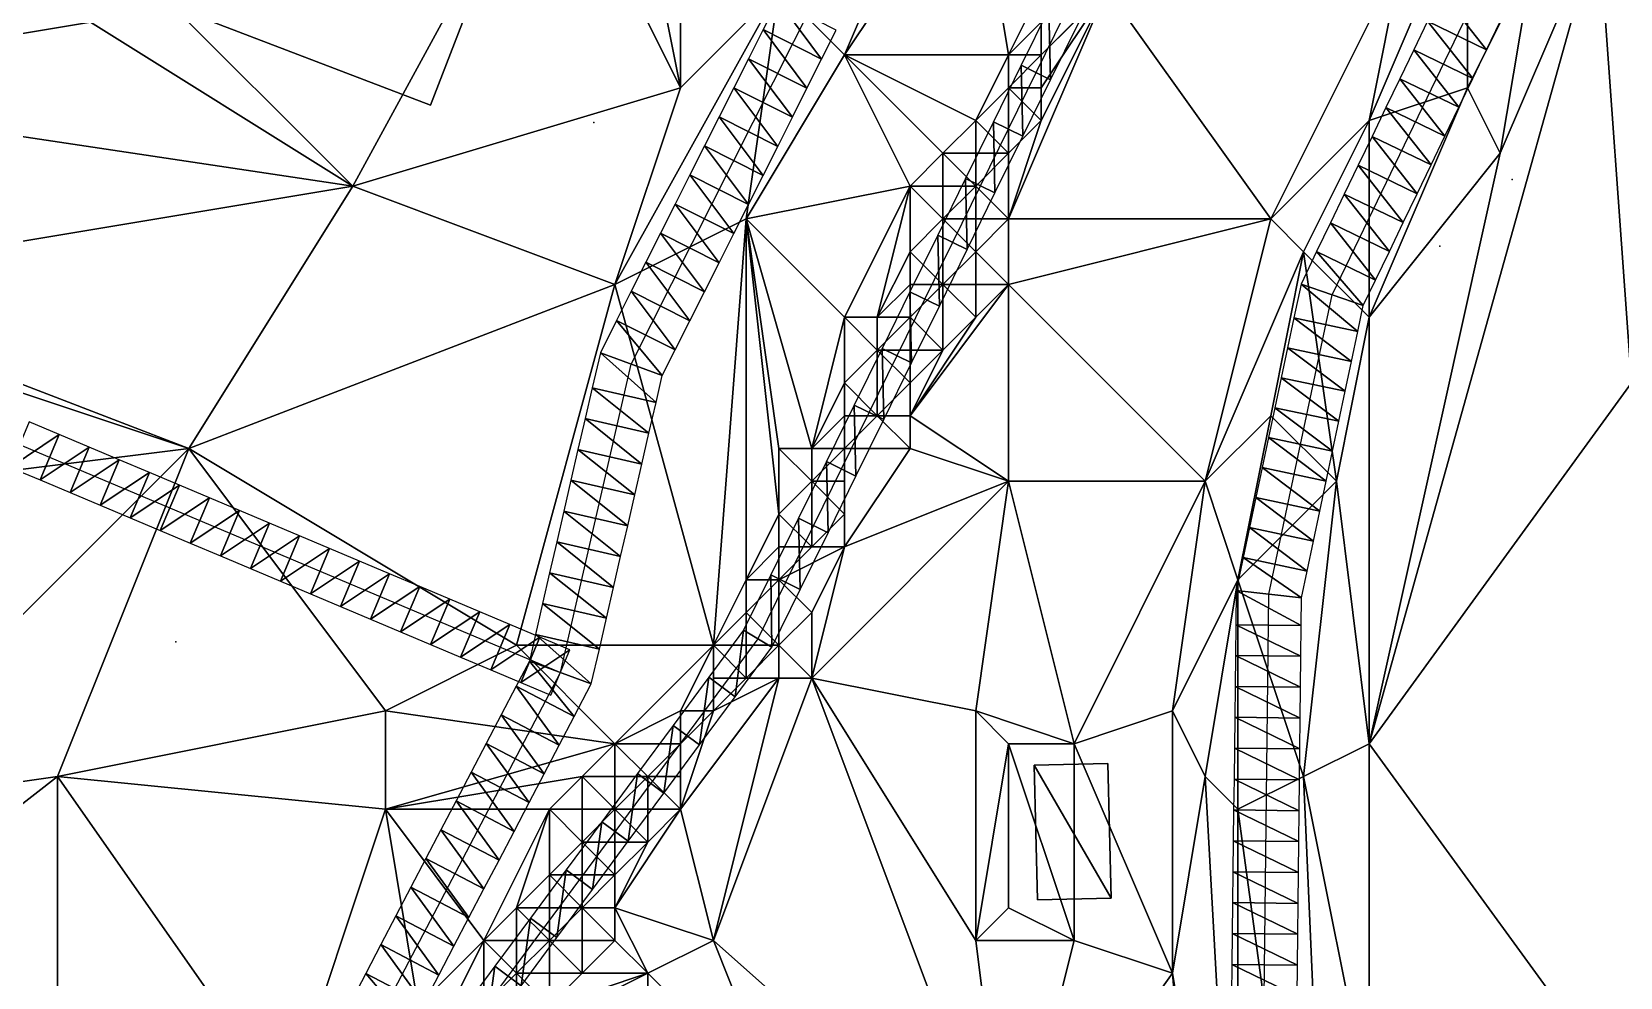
# Model space of a CAD drawing. Header units: metres. Extents: x -1103 to 901, y -902 to 905.
# Drawn here: x -909.6 to -812.7, y -660.2 to -602.6 of the extents above; entities that cross this region are included whole.
import ezdxf

# ---------------------------------------------------------------- set-up
doc = ezdxf.new("R2010")
doc.units = ezdxf.units.M
for name, color, linetype in [('OSM_BUILDING_FOOTPRINTS', 7, 'CONTINUOUS'), ('OSM_BUILDING_ROOFS', 1, 'CONTINUOUS'), ('OSM_BUILDING_WALLS', 8, 'CONTINUOUS'), ('OSM_ROAD_AXES', 2, 'CONTINUOUS'), ('OSM_ROAD_SURFACE', 9, 'CONTINUOUS'), ('OSM_TERRAIN', 3, 'CONTINUOUS'), ('OSM_TREES', 3, 'CONTINUOUS'), ('OSM_WATER_SURFACE', 5, 'CONTINUOUS'), ('OSM_WATERWAYS', 5, 'CONTINUOUS')]:
    doc.layers.add(name, color=color, linetype=linetype)

msp = doc.modelspace()

# ---------------------------------------------------------------- linework, layer by layer
at = {"layer": 'OSM_BUILDING_FOOTPRINTS'}
for points in [[(-895.308, -582.949, 11.866), (-878.429, -589.396, 11.866), (-885.26, -607.058, 11.866), (-902.139, -600.611, 11.866), (-895.308, -582.949, 11.866)], [(-843.941, -647.201, 8.59), (-843.742, -655.418, 8.59), (-848.23, -655.529, 8.59), (-848.429, -647.312, 8.59), (-843.941, -647.201, 8.59)]]:
    msp.add_polyline3d(points, close=True, dxfattribs=at)
at = {"layer": 'OSM_BUILDING_ROOFS'}
for points in [[(-878.429, -589.396, 21.866), (-902.139, -600.611, 21.866), (-885.26, -607.058, 21.866)], [(-843.742, -655.418, 18.59), (-843.941, -647.201, 18.59), (-848.429, -647.312, 18.59)], [(-843.742, -655.418, 18.59), (-848.429, -647.312, 18.59), (-848.23, -655.529, 18.59)]]:
    msp.add_3dface(points, dxfattribs=at)
at = {"layer": 'OSM_BUILDING_WALLS'}
for points in [[(-885.26, -607.058, 11.866), (-878.429, -589.396, 11.866), (-878.429, -589.396, 21.866)], [(-885.26, -607.058, 11.866), (-878.429, -589.396, 21.866), (-885.26, -607.058, 21.866)], [(-902.139, -600.611, 11.866), (-885.26, -607.058, 11.866), (-885.26, -607.058, 21.866)], [(-902.139, -600.611, 11.866), (-885.26, -607.058, 21.866), (-902.139, -600.611, 21.866)], [(-843.941, -647.201, 8.59), (-848.429, -647.312, 8.59), (-848.429, -647.312, 18.59)], [(-843.941, -647.201, 8.59), (-848.429, -647.312, 18.59), (-843.941, -647.201, 18.59)], [(-843.742, -655.418, 8.59), (-843.941, -647.201, 8.59), (-843.941, -647.201, 18.59)], [(-843.742, -655.418, 8.59), (-843.941, -647.201, 18.59), (-843.742, -655.418, 18.59)], [(-848.429, -647.312, 8.59), (-848.23, -655.529, 8.59), (-848.23, -655.529, 18.59)], [(-848.429, -647.312, 8.59), (-848.23, -655.529, 18.59), (-848.429, -647.312, 18.59)], [(-848.23, -655.529, 8.59), (-843.742, -655.418, 8.59), (-843.742, -655.418, 18.59)], [(-848.23, -655.529, 8.59), (-843.742, -655.418, 18.59), (-848.23, -655.529, 18.59)]]:
    msp.add_3dface(points, dxfattribs=at)
at = {"layer": 'OSM_ROAD_AXES'}
for points in [[(-948.427, -865.939, 8.473), (-922.021, -833.325, 8.829), (-893.47, -795.625, 6.975), (-880.526, -775.597, 7.109), (-873.64, -762.569, 7.6), (-868.899, -750.858, 7.93), (-868.49, -741.004, 7.928), (-870.855, -731.648, 7.959), (-876.637, -717.946, 7.888), (-882.285, -704.919, 8.307), (-889.36, -689.127, 10.197), (-889.769, -675.966, 11.913), (-888.354, -662.684, 13.155), (-877.334, -641.661, 13.81), (-873.013, -622.861, 13.837), (-834.58, -546.631, 13.143), (-802.316, -471.628, 12.716), (-790.224, -446.336, 12.431), (-777.866, -420.469, 10.624), (-763.619, -389.116, 12.794)], [(-819.589, -746.046, 6.451), (-829.515, -734.667, 7.441), (-829.515, -724.36, 7.536), (-830.333, -713.898, 7.67), (-833.373, -683.121, 8.036), (-834.413, -663.248, 8.161), (-834.115, -636.883, 8.64), (-830.257, -618.625, 8.452), (-818.397, -594.029, 7.624)], [(-965.255, -603.321, 12.366), (-932.304, -618.505, 11.547), (-877.334, -641.661, 13.81)]]:
    msp.add_polyline3d(points, dxfattribs=at)
at = {"layer": 'OSM_ROAD_SURFACE'}
for points in [[(-861.395, -604.26, 13.476), (-864.073, -600.687, 13.576), (-864.967, -602.46, 13.611)], [(-861.395, -604.26, 13.476), (-860.501, -602.488, 13.454), (-864.073, -600.687, 13.576)], [(-820.831, -603.682, 7.771), (-823.587, -600.188, 7.889), (-824.434, -601.944, 7.919)], [(-820.831, -603.682, 7.771), (-819.984, -601.925, 7.73), (-823.587, -600.188, 7.889)], [(-862.289, -606.033, 13.527), (-864.967, -602.46, 13.611), (-865.861, -604.232, 13.645)], [(-862.289, -606.033, 13.527), (-861.395, -604.26, 13.476), (-864.967, -602.46, 13.611)], [(-821.679, -605.439, 7.807), (-824.434, -601.944, 7.919), (-825.282, -603.701, 7.948)], [(-821.679, -605.439, 7.807), (-820.831, -603.682, 7.771), (-824.434, -601.944, 7.919)], [(-863.183, -607.806, 13.578), (-865.861, -604.232, 13.645), (-866.755, -606.005, 13.679)], [(-863.183, -607.806, 13.578), (-862.289, -606.033, 13.527), (-865.861, -604.232, 13.645)], [(-822.526, -607.196, 7.884), (-825.282, -603.701, 7.948), (-826.129, -605.458, 7.978)], [(-822.526, -607.196, 7.884), (-821.679, -605.439, 7.807), (-825.282, -603.701, 7.948)], [(-823.373, -608.952, 7.964), (-826.129, -605.458, 7.978), (-826.976, -607.215, 8.008)], [(-823.373, -608.952, 7.964), (-822.526, -607.196, 7.884), (-826.129, -605.458, 7.978)], [(-864.077, -609.579, 13.629), (-866.755, -606.005, 13.679), (-867.648, -607.778, 13.713)], [(-864.077, -609.579, 13.629), (-863.183, -607.806, 13.578), (-866.755, -606.005, 13.679)], [(-824.22, -610.709, 8.045), (-826.976, -607.215, 8.008), (-827.823, -608.972, 8.073)], [(-824.22, -610.709, 8.045), (-823.373, -608.952, 7.964), (-826.976, -607.215, 8.008)], [(-864.97, -611.352, 13.679), (-867.648, -607.778, 13.713), (-868.542, -609.551, 13.747)], [(-864.97, -611.352, 13.679), (-864.077, -609.579, 13.629), (-867.648, -607.778, 13.713)], [(-825.067, -612.466, 8.125), (-827.823, -608.972, 8.073), (-828.67, -610.729, 8.169)], [(-825.067, -612.466, 8.125), (-824.22, -610.709, 8.045), (-827.823, -608.972, 8.073)], [(-865.864, -613.124, 13.73), (-868.542, -609.551, 13.747), (-869.436, -611.324, 13.781)], [(-865.864, -613.124, 13.73), (-864.97, -611.352, 13.679), (-868.542, -609.551, 13.747)], [(-866.758, -614.897, 13.758), (-869.436, -611.324, 13.781), (-870.33, -613.096, 13.815)], [(-866.758, -614.897, 13.758), (-865.864, -613.124, 13.73), (-869.436, -611.324, 13.781)], [(-825.914, -614.223, 8.206), (-828.67, -610.729, 8.169), (-829.517, -612.485, 8.269)], [(-825.914, -614.223, 8.206), (-825.067, -612.466, 8.125), (-828.67, -610.729, 8.169)], [(-867.652, -616.67, 13.775), (-870.33, -613.096, 13.815), (-871.223, -614.869, 13.849)], [(-867.652, -616.67, 13.775), (-866.758, -614.897, 13.758), (-870.33, -613.096, 13.815)], [(-826.762, -615.98, 8.286), (-829.517, -612.485, 8.269), (-830.365, -614.242, 8.37)], [(-826.762, -615.98, 8.286), (-825.914, -614.223, 8.206), (-829.517, -612.485, 8.269)], [(-827.609, -617.736, 8.366), (-830.365, -614.242, 8.37), (-831.212, -615.999, 8.471)], [(-827.609, -617.736, 8.366), (-826.762, -615.98, 8.286), (-830.365, -614.242, 8.37)], [(-868.545, -618.443, 13.793), (-871.223, -614.869, 13.849), (-872.117, -616.642, 13.883)], [(-868.545, -618.443, 13.793), (-867.652, -616.67, 13.775), (-871.223, -614.869, 13.849)], [(-828.366, -619.275, 8.446), (-831.212, -615.999, 8.471), (-832.148, -617.974, 8.555)], [(-828.366, -619.275, 8.446), (-827.609, -617.736, 8.366), (-831.212, -615.999, 8.471)], [(-869.439, -620.216, 13.81), (-872.117, -616.642, 13.883), (-873.011, -618.415, 13.906)], [(-869.439, -620.216, 13.81), (-868.545, -618.443, 13.793), (-872.117, -616.642, 13.883)], [(-828.686, -620.864, 8.494), (-832.148, -617.974, 8.555), (-832.6, -620.037, 8.616)], [(-828.686, -620.864, 8.494), (-828.366, -619.275, 8.446), (-832.148, -617.974, 8.555)], [(-870.333, -621.988, 13.828), (-873.011, -618.415, 13.906), (-873.905, -620.188, 13.914)], [(-870.333, -621.988, 13.828), (-869.439, -620.216, 13.81), (-873.011, -618.415, 13.906)], [(-829.072, -622.69, 8.544), (-832.6, -620.037, 8.616), (-832.986, -621.863, 8.669)], [(-829.072, -622.69, 8.544), (-828.686, -620.864, 8.494), (-832.6, -620.037, 8.616)], [(-871.133, -623.543, 13.844), (-873.905, -620.188, 13.914), (-874.893, -622.178, 13.907)], [(-871.133, -623.543, 13.844), (-870.333, -621.988, 13.828), (-873.905, -620.188, 13.914)], [(-829.458, -624.515, 8.594), (-832.986, -621.863, 8.669), (-833.371, -623.689, 8.722)], [(-829.458, -624.515, 8.594), (-829.072, -622.69, 8.544), (-832.986, -621.863, 8.669)], [(-871.496, -625.189, 13.848), (-874.893, -622.178, 13.907), (-875.394, -624.293, 13.894)], [(-871.496, -625.189, 13.848), (-871.133, -623.543, 13.844), (-874.893, -622.178, 13.907)], [(-829.844, -626.341, 8.644), (-833.371, -623.689, 8.722), (-833.757, -625.514, 8.775)], [(-829.844, -626.341, 8.644), (-829.458, -624.515, 8.594), (-833.371, -623.689, 8.722)], [(-871.928, -627.069, 13.847), (-875.394, -624.293, 13.894), (-875.826, -626.173, 13.883)], [(-871.928, -627.069, 13.847), (-871.496, -625.189, 13.848), (-875.394, -624.293, 13.894)], [(-830.229, -628.167, 8.694), (-833.757, -625.514, 8.775), (-834.143, -627.34, 8.79)], [(-830.229, -628.167, 8.694), (-829.844, -626.341, 8.644), (-833.757, -625.514, 8.775)], [(-910.898, -629.15, 11.872), (-907.901, -627.157, 12.157), (-909.734, -626.385, 12.081)], [(-872.36, -628.949, 13.836), (-875.826, -626.173, 13.883), (-876.258, -628.053, 13.872)], [(-872.36, -628.949, 13.836), (-871.928, -627.069, 13.847), (-875.826, -626.173, 13.883)], [(-910.898, -629.15, 11.872), (-909.066, -629.921, 11.994), (-907.901, -627.157, 12.157)], [(-909.066, -629.921, 11.994), (-906.069, -627.929, 12.233), (-907.901, -627.157, 12.157)], [(-830.615, -629.993, 8.732), (-834.143, -627.34, 8.79), (-834.529, -629.166, 8.787)], [(-830.615, -629.993, 8.732), (-830.229, -628.167, 8.694), (-834.143, -627.34, 8.79)], [(-909.066, -629.921, 11.994), (-907.234, -630.693, 12.129), (-906.069, -627.929, 12.233)], [(-907.234, -630.693, 12.129), (-904.237, -628.7, 12.319), (-906.069, -627.929, 12.233)], [(-907.234, -630.693, 12.129), (-905.401, -631.465, 12.265), (-904.237, -628.7, 12.319)], [(-905.401, -631.465, 12.265), (-902.404, -629.472, 12.454), (-904.237, -628.7, 12.319)], [(-872.792, -630.829, 13.825), (-876.258, -628.053, 13.872), (-876.69, -629.933, 13.861)], [(-872.792, -630.829, 13.825), (-872.36, -628.949, 13.836), (-876.258, -628.053, 13.872)], [(-905.401, -631.465, 12.265), (-903.569, -632.237, 12.392), (-902.404, -629.472, 12.454)], [(-903.569, -632.237, 12.392), (-900.572, -630.244, 12.581), (-902.404, -629.472, 12.454)], [(-831.001, -631.819, 8.712), (-834.529, -629.166, 8.787), (-834.914, -630.992, 8.784)], [(-831.001, -631.819, 8.712), (-830.615, -629.993, 8.732), (-834.529, -629.166, 8.787)], [(-903.569, -632.237, 12.392), (-901.737, -633.009, 12.507), (-900.572, -630.244, 12.581)], [(-901.737, -633.009, 12.507), (-898.74, -631.016, 12.758), (-900.572, -630.244, 12.581)], [(-873.224, -632.709, 13.814), (-876.69, -629.933, 13.861), (-877.123, -631.813, 13.85)], [(-873.224, -632.709, 13.814), (-872.792, -630.829, 13.825), (-876.69, -629.933, 13.861)], [(-901.737, -633.009, 12.507), (-899.904, -633.781, 12.684), (-898.74, -631.016, 12.758)], [(-899.904, -633.781, 12.684), (-896.908, -631.788, 12.916), (-898.74, -631.016, 12.758)], [(-831.386, -633.645, 8.679), (-834.914, -630.992, 8.784), (-835.3, -632.818, 8.781)], [(-831.386, -633.645, 8.679), (-831.001, -631.819, 8.712), (-834.914, -630.992, 8.784)], [(-899.904, -633.781, 12.684), (-898.072, -634.553, 12.86), (-896.908, -631.788, 12.916)], [(-898.072, -634.553, 12.86), (-895.075, -632.56, 13.006), (-896.908, -631.788, 12.916)], [(-898.072, -634.553, 12.86), (-896.24, -635.325, 13.037), (-895.075, -632.56, 13.006)], [(-896.24, -635.325, 13.037), (-893.243, -633.332, 13.095), (-895.075, -632.56, 13.006)], [(-873.656, -634.589, 13.803), (-877.123, -631.813, 13.85), (-877.555, -633.693, 13.839)], [(-873.656, -634.589, 13.803), (-873.224, -632.709, 13.814), (-877.123, -631.813, 13.85)], [(-896.24, -635.325, 13.037), (-894.408, -636.097, 13.213), (-893.243, -633.332, 13.095)], [(-894.408, -636.097, 13.213), (-891.411, -634.104, 13.184), (-893.243, -633.332, 13.095)], [(-831.772, -635.471, 8.646), (-835.3, -632.818, 8.781), (-835.686, -634.644, 8.778)], [(-831.772, -635.471, 8.646), (-831.386, -633.645, 8.679), (-835.3, -632.818, 8.781)], [(-894.408, -636.097, 13.213), (-892.575, -636.868, 13.336), (-891.411, -634.104, 13.184)], [(-892.575, -636.868, 13.336), (-889.578, -634.876, 13.273), (-891.411, -634.104, 13.184)], [(-874.089, -636.469, 13.792), (-877.555, -633.693, 13.839), (-877.987, -635.573, 13.828)], [(-874.089, -636.469, 13.792), (-873.656, -634.589, 13.803), (-877.555, -633.693, 13.839)], [(-892.575, -636.868, 13.336), (-890.743, -637.64, 13.425), (-889.578, -634.876, 13.273)], [(-890.743, -637.64, 13.425), (-887.746, -635.647, 13.363), (-889.578, -634.876, 13.273)], [(-874.521, -638.349, 13.781), (-877.987, -635.573, 13.828), (-878.419, -637.453, 13.817)], [(-874.521, -638.349, 13.781), (-874.089, -636.469, 13.792), (-877.987, -635.573, 13.828)], [(-832.127, -637.101, 8.617), (-835.686, -634.644, 8.778), (-836.103, -636.665, 8.776)], [(-832.127, -637.101, 8.617), (-831.772, -635.471, 8.646), (-835.686, -634.644, 8.778)], [(-890.743, -637.64, 13.425), (-888.911, -638.412, 13.514), (-887.746, -635.647, 13.363)], [(-888.911, -638.412, 13.514), (-885.914, -636.419, 13.454), (-887.746, -635.647, 13.363)], [(-888.911, -638.412, 13.514), (-887.078, -639.184, 13.603), (-885.914, -636.419, 13.454)], [(-887.078, -639.184, 13.603), (-884.081, -637.191, 13.561), (-885.914, -636.419, 13.454)], [(-887.078, -639.184, 13.603), (-885.246, -639.956, 13.693), (-884.081, -637.191, 13.561)], [(-885.246, -639.956, 13.693), (-882.249, -637.963, 13.668), (-884.081, -637.191, 13.561)], [(-874.953, -640.229, 13.781), (-878.419, -637.453, 13.817), (-878.851, -639.333, 13.806)], [(-874.953, -640.229, 13.781), (-874.521, -638.349, 13.781), (-878.419, -637.453, 13.817)], [(-832.136, -638.789, 8.575), (-836.103, -636.665, 8.776), (-836.136, -638.744, 8.719)], [(-832.136, -638.789, 8.575), (-832.127, -637.101, 8.617), (-836.103, -636.665, 8.776)], [(-885.246, -639.956, 13.693), (-883.414, -640.728, 13.782), (-882.249, -637.963, 13.668)], [(-883.414, -640.728, 13.782), (-880.417, -638.735, 13.775), (-882.249, -637.963, 13.668)], [(-883.414, -640.728, 13.782), (-881.581, -641.5, 13.847), (-880.417, -638.735, 13.775)], [(-881.581, -641.5, 13.847), (-878.584, -639.507, 13.803), (-880.417, -638.735, 13.775)], [(-875.46, -642.358, 13.875), (-878.851, -639.333, 13.806), (-879.209, -640.964, 13.842)], [(-875.46, -642.358, 13.875), (-874.953, -640.229, 13.781), (-878.851, -639.333, 13.806)], [(-832.157, -640.672, 8.528), (-836.136, -638.744, 8.719), (-836.157, -640.627, 8.665)], [(-832.157, -640.672, 8.528), (-832.136, -638.789, 8.575), (-836.136, -638.744, 8.719)], [(-881.581, -641.5, 13.847), (-879.749, -642.272, 13.879), (-878.584, -639.507, 13.803)], [(-879.749, -642.272, 13.879), (-876.752, -640.279, 13.797), (-878.584, -639.507, 13.803)], [(-879.749, -642.272, 13.879), (-877.917, -643.043, 13.911), (-876.752, -640.279, 13.797)], [(-876.481, -644.342, 13.957), (-879.209, -640.964, 13.842), (-880.024, -642.485, 13.884)], [(-876.481, -644.342, 13.957), (-875.46, -642.358, 13.875), (-879.209, -640.964, 13.842)], [(-832.179, -642.555, 8.482), (-836.157, -640.627, 8.665), (-836.178, -642.51, 8.611)], [(-832.179, -642.555, 8.482), (-832.157, -640.672, 8.528), (-836.157, -640.627, 8.665)], [(-877.399, -646.094, 13.991), (-880.024, -642.485, 13.884), (-880.942, -644.236, 13.932)], [(-877.399, -646.094, 13.991), (-876.481, -644.342, 13.957), (-880.024, -642.485, 13.884)], [(-832.2, -644.438, 8.435), (-836.178, -642.51, 8.611), (-836.2, -644.393, 8.557)], [(-832.2, -644.438, 8.435), (-832.179, -642.555, 8.482), (-836.178, -642.51, 8.611)], [(-878.318, -647.846, 13.99), (-880.942, -644.236, 13.932), (-881.861, -645.988, 13.953)], [(-878.318, -647.846, 13.99), (-877.399, -646.094, 13.991), (-880.942, -644.236, 13.932)], [(-832.221, -646.322, 8.389), (-836.2, -644.393, 8.557), (-836.221, -646.276, 8.503)], [(-832.221, -646.322, 8.389), (-832.2, -644.438, 8.435), (-836.2, -644.393, 8.557)], [(-879.236, -649.597, 13.969), (-881.861, -645.988, 13.953), (-882.779, -647.74, 13.955)], [(-879.236, -649.597, 13.969), (-878.318, -647.846, 13.99), (-881.861, -645.988, 13.953)], [(-832.243, -648.205, 8.338), (-836.221, -646.276, 8.503), (-836.242, -648.159, 8.449)], [(-832.243, -648.205, 8.338), (-832.221, -646.322, 8.389), (-836.221, -646.276, 8.503)], [(-880.155, -651.349, 13.917), (-882.779, -647.74, 13.955), (-883.697, -649.492, 13.951)], [(-880.155, -651.349, 13.917), (-879.236, -649.597, 13.969), (-882.779, -647.74, 13.955)], [(-832.264, -650.088, 8.32), (-836.242, -648.159, 8.449), (-836.264, -650.043, 8.403)], [(-832.264, -650.088, 8.32), (-832.243, -648.205, 8.338), (-836.242, -648.159, 8.449)], [(-881.073, -653.101, 13.859), (-883.697, -649.492, 13.951), (-884.616, -651.244, 13.901)], [(-881.073, -653.101, 13.859), (-880.155, -651.349, 13.917), (-883.697, -649.492, 13.951)], [(-832.285, -651.971, 8.301), (-836.264, -650.043, 8.403), (-836.285, -651.926, 8.401)], [(-832.285, -651.971, 8.301), (-832.264, -650.088, 8.32), (-836.264, -650.043, 8.403)], [(-881.991, -654.853, 13.8), (-884.616, -651.244, 13.901), (-885.534, -652.996, 13.843)], [(-881.991, -654.853, 13.8), (-881.073, -653.101, 13.859), (-884.616, -651.244, 13.901)], [(-832.306, -653.854, 8.282), (-836.285, -651.926, 8.401), (-836.306, -653.809, 8.4)], [(-832.306, -653.854, 8.282), (-832.285, -651.971, 8.301), (-836.285, -651.926, 8.401)], [(-882.91, -656.605, 13.742), (-885.534, -652.996, 13.843), (-886.452, -654.748, 13.735)], [(-882.91, -656.605, 13.742), (-881.991, -654.853, 13.8), (-885.534, -652.996, 13.843)], [(-832.328, -655.737, 8.264), (-836.306, -653.809, 8.4), (-836.328, -655.692, 8.398)], [(-832.328, -655.737, 8.264), (-832.306, -653.854, 8.282), (-836.306, -653.809, 8.4)], [(-883.828, -658.357, 13.632), (-886.452, -654.748, 13.735), (-887.371, -656.5, 13.606)], [(-883.828, -658.357, 13.632), (-882.91, -656.605, 13.742), (-886.452, -654.748, 13.735)], [(-832.349, -657.621, 8.245), (-836.328, -655.692, 8.398), (-836.349, -657.575, 8.396)], [(-832.349, -657.621, 8.245), (-832.328, -655.737, 8.264), (-836.328, -655.692, 8.398)], [(-884.746, -660.109, 13.518), (-887.371, -656.5, 13.606), (-888.289, -658.252, 13.453)], [(-884.746, -660.109, 13.518), (-883.828, -658.357, 13.632), (-887.371, -656.5, 13.606)], [(-832.37, -659.504, 8.227), (-836.349, -657.575, 8.396), (-836.37, -659.459, 8.395)], [(-832.37, -659.504, 8.227), (-832.349, -657.621, 8.245), (-836.349, -657.575, 8.396)], [(-885.665, -661.861, 13.392), (-888.289, -658.252, 13.453), (-889.207, -660.004, 13.299)], [(-885.665, -661.861, 13.392), (-884.746, -660.109, 13.518), (-888.289, -658.252, 13.453)], [(-832.392, -661.387, 8.208), (-836.37, -659.459, 8.395), (-836.391, -661.342, 8.393)], [(-832.392, -661.387, 8.208), (-832.37, -659.504, 8.227), (-836.37, -659.459, 8.395)], [(-886.442, -663.271, 13.266), (-889.207, -660.004, 13.299), (-890.266, -662.097, 13.118)], [(-886.442, -663.271, 13.266), (-885.665, -661.861, 13.392), (-889.207, -660.004, 13.299)]]:
    msp.add_3dface(points, dxfattribs=at)
at = {"layer": 'OSM_TERRAIN'}
for points in [[(-878, -590, 14.051), (-870, -606, 14.022), (-874, -586, 14.835)], [(-870, -606, 14.022), (-870, -592, 14.754), (-874, -586, 14.835)], [(-814, -596, 6.899), (-812, -624, 5.047), (-810, -588, 7.255)], [(-890, -612, 13.827), (-878, -590, 14.051), (-902, -600, 13.937)], [(-890, -612, 13.827), (-870, -606, 14.022), (-878, -590, 14.051)], [(-864, -600, 13.519), (-860, -604, 13.362), (-854, -590, 13.571)], [(-860, -604, 13.362), (-852, -592, 12.914), (-854, -590, 13.571)], [(-870, -606, 14.022), (-864, -600, 13.519), (-870, -592, 14.754)], [(-850, -604, 11.937), (-852, -592, 12.914), (-860, -604, 13.362)], [(-850, -604, 11.937), (-848, -600, 11.725), (-852, -592, 12.914)], [(-828, -608, 7.994), (-822, -606, 7.78), (-822, -594, 7.785)], [(-828, -608, 7.994), (-822, -594, 7.785), (-826, -598, 8.5)], [(-822, -606, 7.78), (-818, -598, 7.582), (-822, -594, 7.785)], [(-930, -606, 12.207), (-906, -602, 13.165), (-926, -596, 12.874)], [(-828, -646, 7.033), (-812, -624, 5.047), (-814, -596, 6.899)], [(-828, -646, 7.033), (-814, -596, 6.899), (-820, -610, 6.941)], [(-820, -610, 6.941), (-814, -596, 6.899), (-818, -598, 7.582)], [(-834, -614, 9.161), (-826, -598, 8.5), (-844, -600, 11.109)], [(-828, -608, 7.994), (-826, -598, 8.5), (-834, -614, 9.161)], [(-820, -610, 6.941), (-818, -598, 7.582), (-822, -606, 7.78)], [(-890, -612, 13.827), (-902, -600, 13.937), (-906, -602, 13.165)], [(-874, -618, 13.882), (-866, -614, 13.691), (-864, -600, 13.519)], [(-874, -618, 13.882), (-864, -600, 13.519), (-870, -606, 14.022)], [(-866, -614, 13.691), (-860, -604, 13.362), (-864, -600, 13.519)], [(-850, -614, 11.882), (-834, -614, 9.161), (-844, -600, 11.109)], [(-848, -608, 11.238), (-850, -614, 11.882), (-844, -600, 11.109)], [(-850, -604, 11.937), (-848, -602, 10.741), (-848, -600, 11.725)], [(-848, -608, 11.238), (-844, -600, 11.109), (-848, -606, 10.77)], [(-848, -606, 10.77), (-844, -600, 11.109), (-848, -604, 10.733)], [(-848, -604, 10.733), (-844, -600, 11.109), (-846, -602, 10.642)], [(-890, -612, 13.827), (-906, -602, 13.165), (-930, -606, 12.207)], [(-848, -604, 10.733), (-848, -602, 10.741), (-850, -604, 11.937)], [(-848, -604, 10.733), (-846, -602, 10.642), (-848, -602, 10.741)], [(-856, -612, 12.516), (-860, -604, 13.362), (-866, -614, 13.691)], [(-856, -612, 12.516), (-854, -610, 12.285), (-860, -604, 13.362)], [(-854, -610, 12.285), (-852, -608, 12.071), (-860, -604, 13.362)], [(-852, -608, 12.071), (-850, -604, 11.937), (-860, -604, 13.362)], [(-852, -608, 12.071), (-850, -606, 10.937), (-850, -604, 11.937)], [(-850, -606, 10.937), (-848, -606, 10.77), (-848, -604, 10.733)], [(-850, -606, 10.937), (-848, -604, 10.733), (-850, -604, 11.937)], [(-926, -618, 11.589), (-890, -612, 13.827), (-930, -606, 12.207)], [(-890, -612, 13.827), (-874, -618, 13.882), (-870, -606, 14.022)], [(-852, -608, 12.071), (-850, -610, 11.021), (-850, -606, 10.937)], [(-850, -610, 11.021), (-848, -608, 11.238), (-850, -606, 10.937)], [(-848, -608, 11.238), (-848, -606, 10.77), (-850, -606, 10.937)], [(-828, -620, 8.403), (-820, -610, 6.941), (-822, -606, 7.78)], [(-828, -620, 8.403), (-822, -606, 7.78), (-828, -608, 7.994)], [(-854, -610, 12.285), (-852, -610, 11.19), (-852, -608, 12.071)], [(-852, -610, 11.19), (-850, -610, 11.021), (-852, -608, 12.071)], [(-850, -610, 11.021), (-850, -614, 11.882), (-848, -608, 11.238)], [(-832, -616, 8.458), (-828, -608, 7.994), (-834, -614, 9.161)], [(-832, -616, 8.458), (-828, -620, 8.403), (-828, -608, 7.994)], [(-856, -612, 12.516), (-854, -612, 12.291), (-854, -610, 12.285)], [(-854, -612, 12.291), (-852, -612, 11.161), (-854, -610, 12.285)], [(-852, -612, 11.161), (-852, -610, 11.19), (-854, -610, 12.285)], [(-852, -612, 11.161), (-850, -614, 11.882), (-850, -610, 11.021)], [(-852, -612, 11.161), (-850, -610, 11.021), (-852, -610, 11.19)], [(-828, -620, 8.403), (-828, -646, 7.033), (-820, -610, 6.941)], [(-900, -628, 12.557), (-890, -612, 13.827), (-926, -618, 11.589)], [(-900, -628, 12.557), (-874, -618, 13.882), (-890, -612, 13.827)], [(-860, -620, 13.158), (-856, -612, 12.516), (-866, -614, 13.691)], [(-860, -620, 13.158), (-858, -620, 13.005), (-856, -612, 12.516)], [(-858, -620, 13.005), (-856, -616, 12.684), (-856, -612, 12.516)], [(-856, -616, 12.684), (-854, -614, 11.498), (-856, -612, 12.516)], [(-854, -614, 11.498), (-854, -612, 12.291), (-856, -612, 12.516)], [(-854, -614, 11.498), (-852, -614, 11.282), (-852, -612, 11.161)], [(-854, -614, 11.498), (-852, -612, 11.161), (-854, -612, 12.291)], [(-852, -614, 11.282), (-850, -614, 11.882), (-852, -612, 11.161)], [(-874, -618, 13.882), (-868, -640, 13.669), (-866, -614, 13.691)], [(-868, -640, 13.669), (-866, -636, 13.625), (-866, -614, 13.691)], [(-866, -636, 13.625), (-864, -632, 13.557), (-866, -614, 13.691)], [(-864, -632, 13.557), (-864, -628, 13.58), (-866, -614, 13.691)], [(-864, -628, 13.58), (-862, -628, 13.463), (-866, -614, 13.691)], [(-866, -614, 13.691), (-862, -628, 13.463), (-860, -620, 13.158)], [(-856, -616, 12.684), (-854, -618, 11.564), (-854, -614, 11.498)], [(-854, -618, 11.564), (-852, -616, 11.837), (-854, -614, 11.498)], [(-852, -616, 11.837), (-852, -614, 11.282), (-854, -614, 11.498)], [(-852, -616, 11.837), (-850, -618, 12.071), (-850, -614, 11.882)], [(-852, -616, 11.837), (-850, -614, 11.882), (-852, -614, 11.282)], [(-838, -630, 9.95), (-834, -614, 9.161), (-850, -618, 12.071)], [(-850, -618, 12.071), (-834, -614, 9.161), (-850, -614, 11.882)], [(-838, -630, 9.95), (-832, -616, 8.458), (-834, -614, 9.161)], [(-858, -620, 13.005), (-856, -618, 11.832), (-856, -616, 12.684)], [(-856, -618, 11.832), (-854, -618, 11.564), (-856, -616, 12.684)], [(-854, -618, 11.564), (-852, -618, 12.336), (-852, -616, 11.837)], [(-852, -618, 12.336), (-850, -618, 12.071), (-852, -616, 11.837)], [(-838, -630, 9.95), (-834, -626, 8.745), (-832, -616, 8.458)], [(-834, -626, 8.745), (-830, -630, 8.674), (-832, -616, 8.458)], [(-830, -630, 8.674), (-828, -620, 8.403), (-832, -616, 8.458)], [(-926, -618, 11.589), (-918, -622, 11.733), (-900, -628, 12.557)], [(-880, -640, 13.76), (-874, -618, 13.882), (-900, -628, 12.557)], [(-880, -640, 13.76), (-868, -640, 13.669), (-874, -618, 13.882)], [(-856, -620, 11.729), (-856, -618, 11.832), (-858, -620, 13.005)], [(-856, -626, 13.089), (-850, -630, 12.468), (-850, -618, 12.071)], [(-856, -626, 13.089), (-850, -618, 12.071), (-852, -620, 12.431)], [(-856, -620, 11.729), (-854, -622, 12.744), (-854, -618, 11.564)], [(-856, -620, 11.729), (-854, -618, 11.564), (-856, -618, 11.832)], [(-854, -622, 12.744), (-852, -620, 12.431), (-854, -618, 11.564)], [(-852, -620, 12.431), (-852, -618, 12.336), (-854, -618, 11.564)], [(-852, -620, 12.431), (-850, -618, 12.071), (-852, -618, 12.336)], [(-850, -630, 12.468), (-838, -630, 9.95), (-850, -618, 12.071)], [(-862, -628, 13.463), (-860, -624, 13.281), (-860, -620, 13.158)], [(-860, -624, 13.281), (-858, -622, 12.144), (-860, -620, 13.158)], [(-858, -622, 12.144), (-858, -620, 13.005), (-860, -620, 13.158)], [(-858, -622, 12.144), (-856, -622, 11.836), (-856, -620, 11.729)], [(-858, -622, 12.144), (-856, -620, 11.729), (-858, -620, 13.005)], [(-856, -622, 11.836), (-854, -622, 12.744), (-856, -620, 11.729)], [(-854, -622, 12.744), (-856, -626, 13.089), (-852, -620, 12.431)], [(-830, -630, 8.674), (-828, -646, 7.033), (-828, -620, 8.403)], [(-916, -630, 11.462), (-900, -628, 12.557), (-918, -622, 11.733)], [(-860, -624, 13.281), (-858, -626, 12.077), (-858, -622, 12.144)], [(-858, -626, 12.077), (-856, -624, 12.436), (-858, -622, 12.144)], [(-856, -624, 12.436), (-856, -622, 11.836), (-858, -622, 12.144)], [(-856, -624, 12.436), (-856, -626, 13.089), (-854, -622, 12.744)], [(-856, -624, 12.436), (-854, -622, 12.744), (-856, -622, 11.836)], [(-862, -628, 13.463), (-860, -626, 12.415), (-860, -624, 13.281)], [(-860, -626, 12.415), (-858, -626, 12.077), (-860, -624, 13.281)], [(-858, -626, 12.077), (-856, -626, 13.089), (-856, -624, 12.436)], [(-828, -646, 7.033), (-812, -668, 2.879), (-812, -624, 5.047)], [(-860, -628, 12.191), (-860, -626, 12.415), (-862, -628, 13.463)], [(-860, -628, 12.191), (-858, -626, 12.077), (-860, -626, 12.415)], [(-860, -628, 12.191), (-856, -628, 13.108), (-858, -626, 12.077)], [(-856, -628, 13.108), (-856, -626, 13.089), (-858, -626, 12.077)], [(-856, -628, 13.108), (-850, -630, 12.468), (-856, -626, 13.089)], [(-836, -636, 8.726), (-834, -626, 8.745), (-838, -630, 9.95)], [(-836, -636, 8.726), (-830, -630, 8.674), (-834, -626, 8.745)], [(-922, -650, 11.24), (-908, -648, 12.062), (-900, -628, 12.557)], [(-922, -650, 11.24), (-900, -628, 12.557), (-916, -630, 11.462)], [(-908, -648, 12.062), (-888, -644, 13.841), (-900, -628, 12.557)], [(-888, -644, 13.841), (-880, -640, 13.76), (-900, -628, 12.557)], [(-864, -632, 13.557), (-862, -630, 12.621), (-864, -628, 13.58)], [(-862, -630, 12.621), (-862, -628, 13.463), (-864, -628, 13.58)], [(-862, -630, 12.621), (-860, -630, 12.242), (-860, -628, 12.191)], [(-862, -630, 12.621), (-860, -628, 12.191), (-862, -628, 13.463)], [(-860, -630, 12.242), (-860, -634, 13.245), (-860, -628, 12.191)], [(-860, -634, 13.245), (-856, -628, 13.108), (-860, -628, 12.191)], [(-860, -634, 13.245), (-850, -630, 12.468), (-856, -628, 13.108)], [(-862, -634, 12.415), (-862, -630, 12.621), (-864, -632, 13.557)], [(-862, -642, 13.179), (-850, -630, 12.468), (-860, -634, 13.245)], [(-862, -642, 13.179), (-852, -644, 12.05), (-850, -630, 12.468)], [(-862, -634, 12.415), (-860, -632, 12.718), (-862, -630, 12.621)], [(-860, -632, 12.718), (-860, -630, 12.242), (-862, -630, 12.621)], [(-860, -632, 12.718), (-860, -634, 13.245), (-860, -630, 12.242)], [(-852, -644, 12.05), (-846, -646, 10.718), (-850, -630, 12.468)], [(-846, -646, 10.718), (-838, -630, 9.95), (-850, -630, 12.468)], [(-846, -646, 10.718), (-840, -644, 9.638), (-838, -630, 9.95)], [(-840, -644, 9.638), (-836, -636, 8.726), (-838, -630, 9.95)], [(-836, -636, 8.726), (-832, -648, 8.289), (-830, -630, 8.674)], [(-832, -648, 8.289), (-828, -646, 7.033), (-830, -630, 8.674)], [(-866, -636, 13.625), (-864, -634, 12.773), (-864, -632, 13.557)], [(-864, -634, 12.773), (-862, -634, 12.415), (-864, -632, 13.557)], [(-862, -634, 12.415), (-860, -634, 13.245), (-860, -632, 12.718)], [(-864, -636, 12.496), (-864, -634, 12.773), (-866, -636, 13.625)], [(-862, -638, 13.28), (-860, -634, 13.245), (-864, -636, 12.496)], [(-864, -636, 12.496), (-862, -634, 12.415), (-864, -634, 12.773)], [(-864, -636, 12.496), (-860, -634, 13.245), (-862, -634, 12.415)], [(-862, -642, 13.179), (-860, -634, 13.245), (-862, -638, 13.28)], [(-868, -640, 13.669), (-866, -638, 12.913), (-866, -636, 13.625)], [(-866, -638, 12.913), (-864, -640, 12.862), (-864, -636, 12.496)], [(-866, -638, 12.913), (-864, -636, 12.496), (-866, -636, 13.625)], [(-864, -640, 12.862), (-862, -638, 13.28), (-864, -636, 12.496)], [(-838, -648, 8.768), (-836, -636, 8.726), (-840, -644, 9.638)], [(-838, -648, 8.768), (-836, -650, 8.291), (-836, -636, 8.726)], [(-836, -650, 8.291), (-832, -648, 8.289), (-836, -636, 8.726)], [(-868, -640, 13.669), (-866, -640, 12.592), (-866, -638, 12.913)], [(-866, -640, 12.592), (-864, -640, 12.862), (-866, -638, 12.913)], [(-864, -640, 12.862), (-862, -642, 13.179), (-862, -638, 13.28)], [(-888, -644, 13.841), (-874, -646, 13.968), (-880, -640, 13.76)], [(-874, -646, 13.968), (-868, -640, 13.669), (-880, -640, 13.76)], [(-874, -646, 13.968), (-870, -644, 12.913), (-868, -640, 13.669)], [(-870, -644, 12.913), (-868, -644, 12.705), (-868, -640, 13.669)], [(-868, -644, 12.705), (-868, -642, 12.673), (-868, -640, 13.669)], [(-868, -642, 12.673), (-866, -642, 12.646), (-868, -640, 13.669)], [(-866, -642, 12.646), (-866, -640, 12.592), (-868, -640, 13.669)], [(-866, -642, 12.646), (-864, -642, 13.36), (-864, -640, 12.862)], [(-866, -642, 12.646), (-864, -640, 12.862), (-866, -640, 12.592)], [(-864, -642, 13.36), (-862, -642, 13.179), (-864, -640, 12.862)], [(-868, -658, 13.675), (-864, -642, 13.36), (-870, -650, 13.85)], [(-870, -650, 13.85), (-864, -642, 13.36), (-868, -644, 12.705)], [(-850, -674, 11.565), (-862, -642, 13.179), (-868, -658, 13.675)], [(-868, -658, 13.675), (-862, -642, 13.179), (-864, -642, 13.36)], [(-868, -644, 12.705), (-864, -642, 13.36), (-866, -642, 12.646)], [(-868, -644, 12.705), (-866, -642, 12.646), (-868, -642, 12.673)], [(-850, -674, 11.565), (-852, -658, 11.882), (-862, -642, 13.179)], [(-852, -658, 11.882), (-852, -644, 12.05), (-862, -642, 13.179)], [(-888, -650, 13.875), (-888, -644, 13.841), (-908, -648, 12.062)], [(-888, -650, 13.875), (-874, -646, 13.968), (-888, -644, 13.841)], [(-870, -646, 12.747), (-870, -644, 12.913), (-874, -646, 13.968)], [(-870, -650, 13.85), (-868, -644, 12.705), (-870, -646, 12.747)], [(-870, -646, 12.747), (-868, -644, 12.705), (-870, -644, 12.913)], [(-852, -658, 11.882), (-850, -646, 11.18), (-852, -644, 12.05)], [(-850, -646, 11.18), (-846, -646, 10.718), (-852, -644, 12.05)], [(-846, -646, 10.718), (-840, -660, 9.461), (-840, -644, 9.638)], [(-840, -660, 9.461), (-838, -648, 8.768), (-840, -644, 9.638)], [(-876, -648, 13.955), (-874, -646, 13.968), (-888, -650, 13.875)], [(-876, -648, 13.955), (-874, -648, 13.968), (-874, -646, 13.968)], [(-874, -648, 13.968), (-872, -648, 12.794), (-874, -646, 13.968)], [(-872, -648, 12.794), (-870, -646, 12.747), (-874, -646, 13.968)], [(-872, -648, 12.794), (-870, -648, 13.012), (-870, -646, 12.747)], [(-870, -648, 13.012), (-870, -650, 13.85), (-870, -646, 12.747)], [(-850, -656, 11.079), (-850, -646, 11.18), (-852, -658, 11.882)], [(-850, -656, 11.079), (-846, -658, 10.704), (-850, -646, 11.18)], [(-850, -646, 11.18), (-846, -658, 10.704), (-846, -646, 10.718)], [(-846, -658, 10.704), (-840, -660, 9.461), (-846, -646, 10.718)], [(-828, -668, 6.697), (-828, -646, 7.033), (-832, -648, 8.289)], [(-828, -668, 6.697), (-812, -668, 2.879), (-828, -646, 7.033)], [(-926, -662, 10.337), (-908, -672, 10.527), (-908, -648, 12.062)], [(-926, -662, 10.337), (-908, -648, 12.062), (-922, -650, 11.24)], [(-908, -648, 12.062), (-908, -672, 10.527), (-894, -668, 12.512)], [(-894, -668, 12.512), (-888, -650, 13.875), (-908, -648, 12.062)], [(-878, -650, 13.918), (-876, -648, 13.955), (-888, -650, 13.875)], [(-878, -650, 13.918), (-876, -650, 13.963), (-876, -648, 13.955)], [(-876, -650, 13.963), (-874, -650, 12.812), (-876, -648, 13.955)], [(-874, -650, 12.812), (-874, -648, 13.968), (-876, -648, 13.955)], [(-874, -650, 12.812), (-872, -650, 12.805), (-872, -648, 12.794)], [(-874, -650, 12.812), (-872, -648, 12.794), (-874, -648, 13.968)], [(-872, -650, 12.805), (-870, -650, 13.85), (-872, -648, 12.794)], [(-870, -650, 13.85), (-870, -648, 13.012), (-872, -648, 12.794)], [(-840, -660, 9.461), (-836, -684, 8.171), (-838, -648, 8.768)], [(-838, -648, 8.768), (-836, -684, 8.171), (-836, -650, 8.291)], [(-830, -694, 7.82), (-832, -648, 8.289), (-836, -650, 8.291)], [(-830, -694, 7.82), (-828, -668, 6.697), (-832, -648, 8.289)], [(-894, -668, 12.512), (-886, -662, 13.338), (-888, -650, 13.875)], [(-886, -662, 13.338), (-882, -658, 13.652), (-888, -650, 13.875)], [(-882, -658, 13.652), (-878, -650, 13.918), (-888, -650, 13.875)], [(-882, -658, 13.652), (-880, -656, 13.776), (-878, -650, 13.918)], [(-880, -656, 13.776), (-878, -654, 13.474), (-878, -650, 13.918)], [(-878, -654, 13.474), (-876, -652, 13.057), (-878, -650, 13.918)], [(-876, -652, 13.057), (-876, -650, 13.963), (-878, -650, 13.918)], [(-876, -652, 13.057), (-874, -652, 12.818), (-874, -650, 12.812)], [(-876, -652, 13.057), (-874, -650, 12.812), (-876, -650, 13.963)], [(-874, -656, 13.918), (-868, -658, 13.675), (-870, -650, 13.85)], [(-874, -652, 12.818), (-872, -652, 13.891), (-874, -650, 12.812)], [(-872, -652, 13.891), (-872, -650, 12.805), (-874, -650, 12.812)], [(-872, -652, 13.891), (-874, -656, 13.918), (-870, -650, 13.85)], [(-872, -652, 13.891), (-870, -650, 13.85), (-872, -650, 12.805)], [(-836, -684, 8.171), (-830, -694, 7.82), (-836, -650, 8.291)], [(-878, -654, 13.474), (-876, -654, 12.794), (-876, -652, 13.057)], [(-876, -654, 12.794), (-874, -654, 13.453), (-876, -652, 13.057)], [(-874, -654, 13.453), (-874, -652, 12.818), (-876, -652, 13.057)], [(-874, -654, 13.453), (-874, -656, 13.918), (-872, -652, 13.891)], [(-874, -654, 13.453), (-872, -652, 13.891), (-874, -652, 12.818)], [(-880, -656, 13.776), (-878, -656, 12.732), (-878, -654, 13.474)], [(-878, -656, 12.732), (-876, -656, 12.938), (-878, -654, 13.474)], [(-876, -656, 12.938), (-876, -654, 12.794), (-878, -654, 13.474)], [(-876, -656, 12.938), (-874, -656, 13.918), (-874, -654, 13.453)], [(-876, -656, 12.938), (-874, -654, 13.453), (-876, -654, 12.794)], [(-882, -658, 13.652), (-880, -658, 12.641), (-880, -656, 13.776)], [(-880, -658, 12.641), (-878, -658, 12.703), (-880, -656, 13.776)], [(-878, -658, 12.703), (-878, -656, 12.732), (-880, -656, 13.776)], [(-878, -658, 12.703), (-876, -658, 13.856), (-876, -656, 12.938)], [(-878, -658, 12.703), (-876, -656, 12.938), (-878, -656, 12.732)], [(-876, -658, 13.856), (-874, -658, 13.785), (-876, -656, 12.938)], [(-874, -658, 13.785), (-874, -656, 13.918), (-876, -656, 12.938)], [(-874, -658, 13.785), (-872, -660, 13.212), (-874, -656, 13.918)], [(-872, -660, 13.212), (-868, -658, 13.675), (-874, -656, 13.918)], [(-852, -658, 11.882), (-846, -658, 10.704), (-850, -656, 11.079)], [(-886, -662, 13.338), (-884, -662, 13.263), (-882, -658, 13.652)], [(-884, -662, 13.263), (-882, -662, 12.434), (-882, -658, 13.652)], [(-882, -662, 12.434), (-880, -660, 12.58), (-882, -658, 13.652)], [(-880, -660, 12.58), (-880, -658, 12.641), (-882, -658, 13.652)], [(-880, -660, 12.58), (-878, -660, 13.681), (-878, -658, 12.703)], [(-880, -660, 12.58), (-878, -658, 12.703), (-880, -658, 12.641)], [(-878, -660, 13.681), (-876, -660, 13.716), (-878, -658, 12.703)], [(-876, -660, 13.716), (-876, -658, 13.856), (-878, -658, 12.703)], [(-876, -660, 13.716), (-872, -660, 13.212), (-874, -658, 13.785)], [(-876, -660, 13.716), (-874, -658, 13.785), (-876, -658, 13.856)], [(-872, -660, 13.212), (-864, -668, 13.1), (-868, -658, 13.675)], [(-864, -668, 13.1), (-850, -674, 11.565), (-868, -658, 13.675)], [(-850, -674, 11.565), (-846, -658, 10.704), (-852, -658, 11.882)], [(-850, -674, 11.565), (-840, -660, 9.461), (-846, -658, 10.704)], [(-882, -662, 12.434), (-880, -664, 13.564), (-880, -660, 12.58)], [(-872, -668, 13.058), (-872, -660, 13.212), (-880, -664, 13.564)], [(-880, -664, 13.564), (-872, -660, 13.212), (-878, -662, 13.621)], [(-880, -664, 13.564), (-878, -662, 13.621), (-880, -660, 12.58)], [(-878, -662, 13.621), (-878, -660, 13.681), (-880, -660, 12.58)], [(-872, -660, 13.212), (-876, -660, 13.716), (-878, -662, 13.621)], [(-878, -662, 13.621), (-876, -660, 13.716), (-878, -660, 13.681)], [(-872, -668, 13.058), (-864, -668, 13.1), (-872, -660, 13.212)], [(-836, -708, 8.399), (-840, -660, 9.461), (-850, -674, 11.565)], [(-836, -708, 8.399), (-836, -684, 8.171), (-840, -660, 9.461)]]:
    msp.add_3dface(points, dxfattribs=at)
at = {"layer": 'OSM_TREES'}
for p in [(-875.29, -608.13, 13.966), (-819.281, -611.602, 6.942), (-823.692, -615.672, 7.56), (-900.79, -639.782, 12.623)]:
    msp.add_point(p, dxfattribs=at)
at = {"layer": 'OSM_WATER_SURFACE'}
for points in [[(-847.539, -601.203, 11.442), (-849.223, -604.628, 11.57), (-847.428, -605.511, 11.57)], [(-847.539, -601.203, 11.442), (-847.428, -605.511, 11.57), (-845.717, -602.029, 11.442)], [(-849.223, -604.628, 11.57), (-850.92, -608.082, 11.748), (-849.125, -608.964, 11.748)], [(-849.223, -604.628, 11.57), (-849.125, -608.964, 11.748), (-847.428, -605.511, 11.57)], [(-850.92, -608.082, 11.748), (-852.617, -611.535, 11.961), (-850.822, -612.417, 11.961)], [(-850.92, -608.082, 11.748), (-850.822, -612.417, 11.961), (-849.125, -608.964, 11.748)], [(-852.617, -611.535, 11.961), (-854.314, -614.989, 12.2), (-852.519, -615.871, 12.2)], [(-852.617, -611.535, 11.961), (-852.519, -615.871, 12.2), (-850.822, -612.417, 11.961)], [(-854.314, -614.989, 12.2), (-856.011, -618.442, 12.446), (-854.216, -619.324, 12.446)], [(-854.314, -614.989, 12.2), (-854.216, -619.324, 12.446), (-852.519, -615.871, 12.2)], [(-856.011, -618.442, 12.446), (-857.708, -621.896, 12.675), (-855.914, -622.778, 12.675)], [(-856.011, -618.442, 12.446), (-855.914, -622.778, 12.675), (-854.216, -619.324, 12.446)], [(-857.708, -621.896, 12.675), (-859.406, -625.349, 12.879), (-857.611, -626.231, 12.879)], [(-857.708, -621.896, 12.675), (-857.611, -626.231, 12.879), (-855.914, -622.778, 12.675)], [(-859.406, -625.349, 12.879), (-861.103, -628.803, 13.042), (-859.308, -629.685, 13.042)], [(-859.406, -625.349, 12.879), (-859.308, -629.685, 13.042), (-857.611, -626.231, 12.879)], [(-861.103, -628.803, 13.042), (-862.8, -632.256, 13.178), (-861.005, -633.138, 13.178)], [(-861.103, -628.803, 13.042), (-861.005, -633.138, 13.178), (-859.308, -629.685, 13.042)], [(-862.8, -632.256, 13.178), (-864.497, -635.709, 13.296), (-862.702, -636.592, 13.296)], [(-862.8, -632.256, 13.178), (-862.702, -636.592, 13.296), (-861.005, -633.138, 13.178)], [(-864.497, -635.709, 13.296), (-866.152, -639.086, 13.392), (-864.442, -640.122, 13.392)], [(-864.497, -635.709, 13.296), (-864.442, -640.122, 13.392), (-862.702, -636.592, 13.296)], [(-866.152, -639.086, 13.392), (-868.277, -641.947, 13.476), (-866.67, -643.137, 13.476)], [(-866.152, -639.086, 13.392), (-866.67, -643.137, 13.476), (-864.442, -640.122, 13.392)], [(-868.277, -641.947, 13.476), (-870.453, -644.885, 13.547), (-868.846, -646.075, 13.547)], [(-868.277, -641.947, 13.476), (-868.846, -646.075, 13.547), (-866.67, -643.137, 13.476)], [(-870.453, -644.885, 13.547), (-872.629, -647.823, 13.597), (-871.022, -649.013, 13.597)], [(-870.453, -644.885, 13.547), (-871.022, -649.013, 13.597), (-868.846, -646.075, 13.547)], [(-872.629, -647.823, 13.597), (-874.806, -650.761, 13.618), (-873.198, -651.951, 13.618)], [(-872.629, -647.823, 13.597), (-873.198, -651.951, 13.618), (-871.022, -649.013, 13.597)], [(-874.806, -650.761, 13.618), (-876.982, -653.699, 13.591), (-875.375, -654.889, 13.591)], [(-874.806, -650.761, 13.618), (-875.375, -654.889, 13.591), (-873.198, -651.951, 13.618)], [(-876.982, -653.699, 13.591), (-879.158, -656.637, 13.503), (-877.551, -657.827, 13.503)], [(-876.982, -653.699, 13.591), (-877.551, -657.827, 13.503), (-875.375, -654.889, 13.591)], [(-879.158, -656.637, 13.503), (-881.334, -659.575, 13.362), (-879.727, -660.765, 13.362)], [(-879.158, -656.637, 13.503), (-879.727, -660.765, 13.362), (-877.551, -657.827, 13.503)], [(-881.334, -659.575, 13.362), (-883.511, -662.513, 13.162), (-881.904, -663.704, 13.162)], [(-881.334, -659.575, 13.362), (-881.904, -663.704, 13.162), (-879.727, -660.765, 13.362)]]:
    msp.add_3dface(points, dxfattribs=at)
at = {"layer": 'OSM_WATERWAYS'}
msp.add_polyline3d([(-783.116, -449.056, 10.962), (-846.628, -601.616, 10.862), (-865.297, -639.604, 12.75), (-884.883, -666.046, 12.53), (-882.219, -695.474, 9.395)], dxfattribs=at)

doc.saveas('drawing.dxf')
